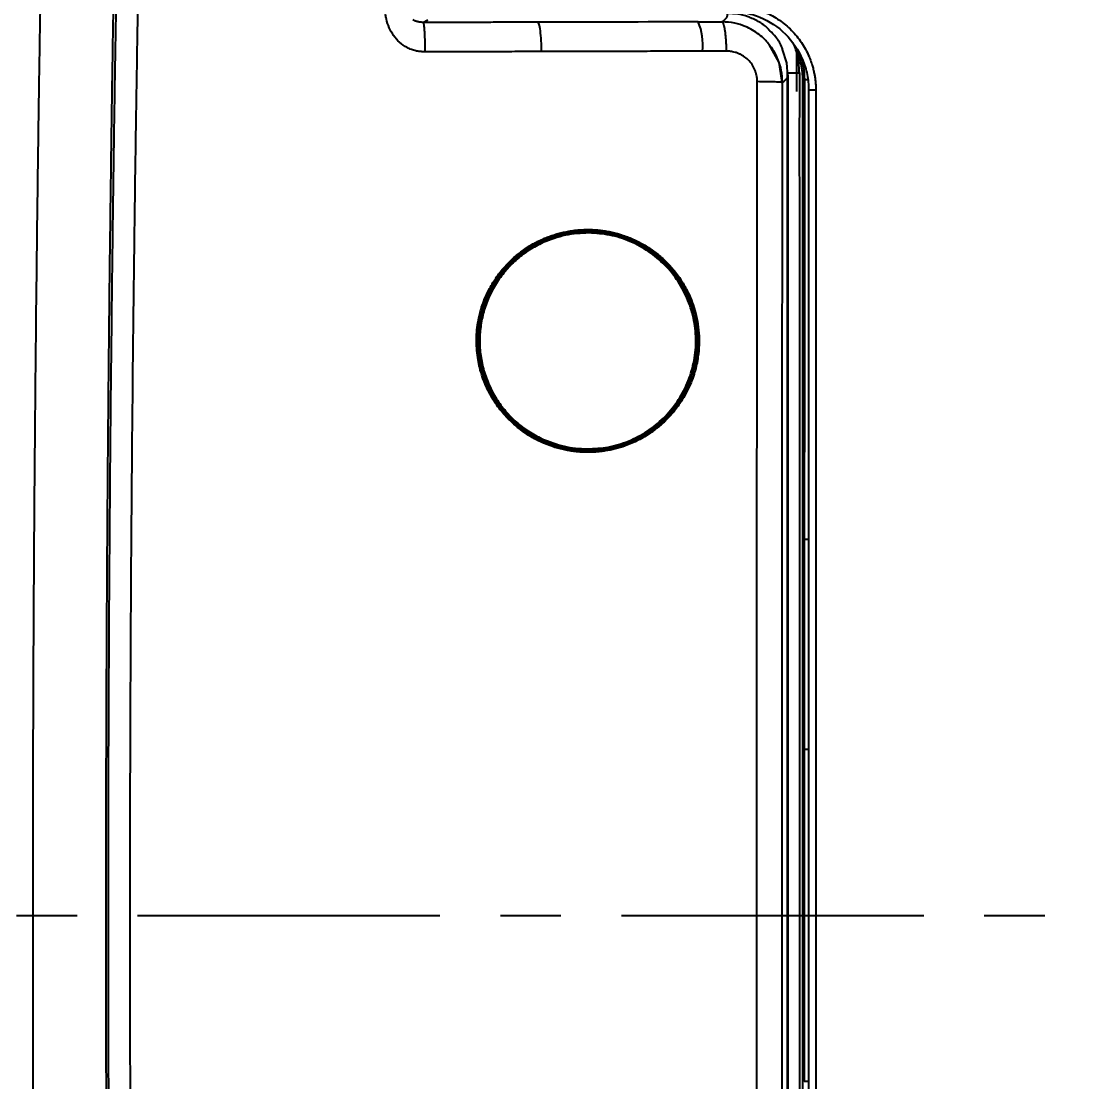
# Model space of a CAD drawing. Extents: x -4361 to 1554, y -156 to 2372.
# Drawn here: x -4008.3 to -3830.6, y 1563.9 to 1739.1 of the extents above; entities that cross this region are included whole.
import ezdxf

# ---------------------------------------------------------------- set-up
doc = ezdxf.new("R2010")
doc.units = 0
doc.header["$LTSCALE"] = 20
doc.header["$MEASUREMENT"] = 0
doc.linetypes.add('CENTER', pattern=[2, 1.25, -0.25, 0.25, -0.25])
doc.layers.get('0').update_dxf_attribs({"linetype": 'CONTINUOUS'})
doc.layers.get('DEFPOINTS').update_dxf_attribs({"linetype": 'CONTINUOUS'})
doc.layers.add('CENTER', color=2, linetype='CENTER')
doc.styles.get("Standard").update_dxf_attribs({"font": 'NanumGothic.ttf'})
doc.dimstyles.get("Standard").update_dxf_attribs({"dimtxt": 2.7, "dimasz": 2.5, "dimexe": 1.5, "dimexo": 1.5, "dimgap": 1.5, "dimtad": 1, "dimdec": 0, "dimlfac": 10, "dimzin": 0, "dimdsep": 46, "dimtxsty": 'Standard', "dimcen": 0, "dimclrt": 2, "dimadec": 0, "dimazin": 0, "dimtfac": 1, "dimtdec": 0, "dimtmove": 0, "dimatfit": 3, "dimfxl": 0, "dimtolj": 1, "dimtzin": 0, "dimarcsym": 0})

# ---------------------------------------------------------------- blocks, each defined once
blk = doc.blocks.new('*D64')
at = {"color": 3, "lineweight": -2}
for p, q in [((-4208.69, 1772.82), (-4208.69, 1895.2)), ((-3483.73, 1591.97), (-3483.73, 1895.2)), ((-4188.69, 1890.2), (-3503.73, 1890.2))]:
    blk.add_line(p, q, dxfattribs=at)
at = {"color": 3}
for points in [[(-4188.69, 1893.53), (-4188.69, 1886.87), (-4208.69, 1890.2)], [(-3503.73, 1893.53), (-3503.73, 1886.87), (-3483.73, 1890.2)]]:
    blk.add_solid(points, dxfattribs=at)
at = {"layer": 'DEFPOINTS', "color": 0}
for p in [(-3483.73, 1890.2), (-4208.69, 1771.32), (-3483.73, 1590.47)]:
    blk.add_point(p, dxfattribs=at)
at = {"color": 2, "insert": (-3846.21, 1911.09), "char_height": 20, "attachment_point": 5}
blk.add_mtext('\\A1;725', dxfattribs=at)

msp = doc.modelspace()

# ---------------------------------------------------------------- linework, layer by layer
for p, q in [((-3941.17, 1739.34), (-3941.89, 1738.98)), ((-3880.11, 1727.57), (-3880.11, 1734.2)), ((-3881.59, 1452.36), (-3881.59, 1730.28)), ((-3879.12, 1729.33), (-3878.88, 1729.52)), ((-3879.12, 1453.31), (-3879.12, 1729.33)), ((-3878.91, 1618.77), (-3878.91, 1563.87))]:
    msp.add_line(p, q)
at = {"flags": 128}
for points in [[(-3882.54, 1729.02), (-3883.06, 1732.36), (-3884.7, 1735.34), (-3884.87, 1735.49)], [(-3881.63, 1730.08), (-3881.79, 1732.31), (-3882.48, 1734.51)], [(-3878.87, 1729.52), (-3878.87, 1721.41), (-3878.87, 1714.16), (-3878.87, 1707.77), (-3878.87, 1702.24), (-3878.88, 1697.57), (-3878.88, 1693.69), (-3878.88, 1689.92), (-3878.88, 1685.44), (-3878.88, 1680.89), (-3878.88, 1676.25), (-3878.88, 1670.86), (-3878.89, 1667.93)]]:
    msp.add_lwpolyline(points, dxfattribs=at)
msp.add_arc((-3905.09, 1735.33), 9.41, 353.216, 23.436)
for points, knots in [([(-3992.94, 1756.2), (-3992.98, 1754.13), (-3993.05, 1749.98), (-3993.15, 1743.76), (-3993.25, 1737.54), (-3993.35, 1731.32), (-3993.44, 1725.1), (-3993.53, 1718.88), (-3993.61, 1712.66), (-3993.69, 1706.43), (-3993.77, 1700.21), (-3993.84, 1693.99), (-3993.91, 1687.77), (-3993.97, 1681.55), (-3994.03, 1675.33), (-3994.08, 1669.1), (-3994.13, 1662.88), (-3994.18, 1656.66), (-3994.22, 1650.44), (-3994.26, 1644.21), (-3994.29, 1637.99), (-3994.32, 1631.77), (-3994.35, 1625.54), (-3994.37, 1619.32), (-3994.38, 1613.1), (-3994.4, 1606.87), (-3994.4, 1600.65), (-3994.41, 1594.43), (-3994.41, 1588.21), (-3994.4, 1581.98), (-3994.4, 1575.76), (-3994.38, 1569.54), (-3994.37, 1563.31), (-3994.35, 1557.09), (-3994.32, 1550.87), (-3994.29, 1544.65), (-3994.26, 1538.42), (-3994.22, 1532.2), (-3994.18, 1525.98), (-3994.13, 1519.76), (-3994.08, 1513.53), (-3994.03, 1507.31), (-3993.97, 1501.09), (-3993.91, 1494.87), (-3993.84, 1488.65), (-3993.77, 1482.42), (-3993.69, 1476.2), (-3993.61, 1469.98), (-3993.53, 1463.76), (-3993.44, 1457.54), (-3993.35, 1451.32), (-3993.25, 1445.1), (-3993.15, 1438.88), (-3993.05, 1432.66), (-3992.98, 1428.51), (-3992.94, 1426.44)], [0, 0, 0, 0, 0.01887, 0.03774, 0.05661, 0.07548, 0.094349, 0.113219, 0.132088, 0.150957, 0.169825, 0.188694, 0.207562, 0.22643, 0.245299, 0.264167, 0.283034, 0.301902, 0.32077, 0.339637, 0.358505, 0.377372, 0.39624, 0.415107, 0.433974, 0.452841, 0.471708, 0.490575, 0.509442, 0.528309, 0.547176, 0.566043, 0.58491, 0.603777, 0.622644, 0.641511, 0.660378, 0.679245, 0.698112, 0.71698, 0.735847, 0.754714, 0.773582, 0.792449, 0.811317, 0.830185, 0.849052, 0.86792, 0.886788, 0.905657, 0.924525, 0.943394, 0.962262, 0.981131, 1, 1, 1, 1]), ([(-3992.45, 1427.9), (-3992.49, 1430.25), (-3992.58, 1434.93), (-3992.7, 1441.93), (-3992.81, 1448.9), (-3992.92, 1455.84), (-3993.03, 1462.74), (-3993.2, 1474.97), (-3993.42, 1492.61), (-3993.71, 1520.69), (-3993.92, 1553.69), (-3993.99, 1587.42), (-3993.95, 1617.02), (-3993.84, 1642.16), (-3993.66, 1666.83), (-3993.45, 1687.12), (-3993.25, 1703.54), (-3993.08, 1716.25), (-3992.89, 1729.02), (-3992.68, 1741.86), (-3992.53, 1750.44), (-3992.45, 1754.74)], [0, 0, 0, 0, 0.021541, 0.042978, 0.064311, 0.085539, 0.106664, 0.127685, 0.197808, 0.268559, 0.385468, 0.500638, 0.578129, 0.65708, 0.731364, 0.804564, 0.84325, 0.882137, 0.921224, 0.960512, 1, 1, 1, 1]), ([(-3988.84, 1427.9), (-3988.88, 1430.22), (-3988.97, 1434.85), (-3989.09, 1441.8), (-3989.21, 1448.76), (-3989.32, 1455.71), (-3989.43, 1462.67), (-3989.58, 1473.27), (-3989.81, 1490.93), (-3990.05, 1514.19), (-3990.24, 1540.28), (-3990.36, 1565.57), (-3990.4, 1591.53), (-3990.35, 1620.97), (-3990.18, 1654.08), (-3989.94, 1679.87), (-3989.76, 1695.23), (-3989.69, 1700.78), (-3989.6, 1708.12), (-3989.47, 1717.24), (-3989.3, 1728.15), (-3989.1, 1740.85), (-3988.93, 1749.91), (-3988.84, 1754.74)], [0, 0, 0, 0, 0.021281, 0.042562, 0.063843, 0.085123, 0.106404, 0.127685, 0.182461, 0.268559, 0.341186, 0.421824, 0.500646, 0.579427, 0.691995, 0.804564, 0.816068, 0.833044, 0.855492, 0.883411, 0.916803, 0.955666, 1, 1, 1, 1]), ([(-4005.04, 1430.44), (-4005.08, 1432.74), (-4005.16, 1437.3), (-4005.27, 1444.11), (-4005.37, 1450.85), (-4005.47, 1457.51), (-4005.56, 1464.1), (-4005.71, 1475.26), (-4005.9, 1490.84), (-4006.1, 1510.95), (-4006.25, 1530.98), (-4006.36, 1551.09), (-4006.43, 1571.21), (-4006.45, 1591.32), (-4006.43, 1611.43), (-4006.36, 1631.54), (-4006.25, 1651.66), (-4006.1, 1671.69), (-4005.9, 1691.8), (-4005.7, 1708.48), (-4005.52, 1721.85), (-4005.37, 1731.82), (-4005.21, 1741.95), (-4005.1, 1748.76), (-4005.04, 1752.19)], [0, 0, 0, 0, 0.0214117, 0.0425795, 0.0635125, 0.0842209, 0.1047157, 0.1250089, 0.1882319, 0.2500106, 0.3125093, 0.3750069, 0.4375037, 0.5000001, 0.5624965, 0.6249933, 0.6874909, 0.7499896, 0.8117678, 0.8749912, 0.9055056, 0.9364873, 0.9679743, 1, 1, 1, 1]), ([(-3941.58, 1734.12), (-3941.68, 1734.12), (-3941.86, 1734.12), (-3942.14, 1734.14), (-3942.4, 1734.16), (-3942.66, 1734.19), (-3942.9, 1734.22), (-3943.18, 1734.28), (-3943.51, 1734.37), (-3944, 1734.53), (-3944.82, 1734.91), (-3945.86, 1735.65), (-3946.85, 1736.79), (-3947.59, 1738.1), (-3947.97, 1739.28), (-3948.17, 1740.27), (-3948.27, 1741.02), (-3948.31, 1741.65), (-3948.34, 1742.09), (-3948.35, 1742.34), (-3948.35, 1742.47), (-3948.35, 1742.53)], [0, 0, 0, 0, 0.02347, 0.046107, 0.067935, 0.088981, 0.109276, 0.128852, 0.160506, 0.192967, 0.256618, 0.382284, 0.506345, 0.626599, 0.752187, 0.811846, 0.87566, 0.937769, 0.968886, 0.985061, 1, 1, 1, 1]), ([(-3892.53, 1739.08), (-3892.48, 1739.11), (-3892.39, 1739.17), (-3892.26, 1739.26), (-3892.15, 1739.36), (-3892.04, 1739.45), (-3891.95, 1739.54), (-3891.86, 1739.63), (-3891.79, 1739.72), (-3891.73, 1739.81), (-3891.68, 1739.9), (-3891.64, 1739.99), (-3891.61, 1740.08), (-3891.59, 1740.17), (-3891.59, 1740.26), (-3891.59, 1740.35), (-3891.6, 1740.41), (-3891.61, 1740.44)], [0, 0, 0, 0, 0.066671, 0.13334, 0.200008, 0.266674, 0.333339, 0.400004, 0.466668, 0.533332, 0.599996, 0.666661, 0.733326, 0.799992, 0.86666, 0.933329, 1, 1, 1, 1]), ([(-3884.6, 1737.61), (-3884.72, 1737.75), (-3885.29, 1738.39), (-3886.52, 1739.18), (-3888.21, 1739.97), (-3889.92, 1740.4), (-3891.04, 1740.43), (-3891.61, 1740.44)], [0, 0, 0, 0, 0.057482, 0.28479, 0.518682, 0.758029, 1, 1, 1, 1]), ([(-3891.19, 1740.82), (-3890.34, 1740.82), (-3889.5, 1740.74), (-3887.84, 1740.41), (-3887.02, 1740.16), (-3884.67, 1739.2), (-3883.23, 1738.24), (-3880.82, 1735.85), (-3879.85, 1734.4), (-3878.86, 1732.04), (-3878.61, 1731.21), (-3878.27, 1729.53), (-3878.19, 1728.68), (-3878.19, 1727.82)], [0, 0, 0, 0, 0.125, 0.125, 0.25, 0.25, 0.5, 0.5, 0.75, 0.75, 0.875, 0.875, 1, 1, 1, 1]), ([(-3891.03, 1741.85), (-3890.91, 1741.85), (-3890.67, 1741.85), (-3890.3, 1741.83), (-3889.93, 1741.81), (-3889.45, 1741.77), (-3888.85, 1741.69), (-3887.91, 1741.51), (-3886.75, 1741.21), (-3885.42, 1740.71), (-3884.17, 1740.09), (-3882.66, 1739.15), (-3880.98, 1737.73), (-3879.59, 1736.04), (-3878.68, 1734.54), (-3878.17, 1733.48), (-3877.8, 1732.53), (-3877.56, 1731.78), (-3877.37, 1731.06), (-3877.23, 1730.41), (-3877.12, 1729.77), (-3877.05, 1729.13), (-3877.01, 1728.49), (-3877, 1728.06), (-3877, 1727.85)], [0, 0, 0, 0, 0.016779, 0.0335448, 0.0503087, 0.0670817, 0.1002092, 0.1329445, 0.1980347, 0.2639917, 0.327346, 0.3884425, 0.5071814, 0.6249355, 0.6852107, 0.7459184, 0.7842405, 0.8224857, 0.8535738, 0.8842677, 0.91303, 0.9418636, 0.9708325, 1, 1, 1, 1]), ([(-3941.89, 1738.98), (-3941.95, 1738.98), (-3942.06, 1738.98), (-3942.27, 1739), (-3942.46, 1739.02), (-3942.65, 1739.06), (-3942.79, 1739.09), (-3942.94, 1739.13), (-3943.1, 1739.18), (-3943.33, 1739.27), (-3943.51, 1739.36), (-3943.61, 1739.41)], [0, 0, 0, 0, 0.093004, 0.180363, 0.340691, 0.399093, 0.494879, 0.578352, 0.652783, 0.791638, 1, 1, 1, 1]), ([(-3922.99, 1739.01), (-3923.53, 1739.01), (-3924.62, 1739.01), (-3926.25, 1739), (-3927.89, 1739), (-3929.52, 1739), (-3931.16, 1738.99), (-3932.79, 1738.99), (-3934.39, 1738.99), (-3936.32, 1738.99), (-3938, 1738.98), (-3939.47, 1738.98), (-3940.18, 1738.98), (-3940.74, 1738.98), (-3941.17, 1738.98), (-3941.55, 1738.98), (-3941.8, 1738.98), (-3941.89, 1738.98)], [0, 0, 0, 0, 0.086585, 0.173169, 0.259753, 0.346338, 0.432922, 0.519506, 0.60609, 0.686092, 0.825965, 0.872184, 0.918408, 0.939882, 0.960527, 0.985442, 1, 1, 1, 1]), ([(-3941.58, 1734.12), (-3941.58, 1734.19), (-3941.58, 1734.34), (-3941.59, 1734.55), (-3941.59, 1734.76), (-3941.59, 1734.96), (-3941.59, 1735.16), (-3941.6, 1735.35), (-3941.6, 1735.53), (-3941.6, 1735.71), (-3941.61, 1735.87), (-3941.61, 1736.03), (-3941.62, 1736.18), (-3941.62, 1736.32), (-3941.63, 1736.46), (-3941.63, 1736.58), (-3941.64, 1736.7), (-3941.64, 1736.8), (-3941.64, 1736.9), (-3941.65, 1736.99), (-3941.65, 1737.08), (-3941.66, 1737.15), (-3941.66, 1737.22), (-3941.66, 1737.28), (-3941.67, 1737.34), (-3941.67, 1737.39), (-3941.67, 1737.43), (-3941.67, 1737.46), (-3941.67, 1737.49), (-3941.68, 1737.52), (-3941.68, 1737.65), (-3941.7, 1737.87), (-3941.72, 1738.17), (-3941.75, 1738.41), (-3941.78, 1738.62), (-3941.81, 1738.78), (-3941.83, 1738.89), (-3941.86, 1738.96), (-3941.88, 1738.97), (-3941.89, 1738.98)], [0, 0, 0, 0, 0.028636, 0.0568132, 0.0844715, 0.1115535, 0.1380046, 0.1637735, 0.1888124, 0.2130771, 0.236527, 0.2591253, 0.2808389, 0.3016383, 0.3214971, 0.3403927, 0.3583053, 0.3752179, 0.3911163, 0.4059884, 0.4198244, 0.4326165, 0.4443581, 0.4550445, 0.4646718, 0.4732371, 0.4807386, 0.4871748, 0.4925448, 0.496848, 0.5000841, 0.5654352, 0.6305472, 0.6951037, 0.7588045, 0.8213732, 0.8825637, 0.9421642, 1, 1, 1, 1]), ([(-3922.35, 1734.15), (-3922.35, 1734.73), (-3922.37, 1735.34), (-3922.43, 1736.53), (-3922.48, 1737.1), (-3922.61, 1738.04), (-3922.68, 1738.41), (-3922.84, 1738.89), (-3922.92, 1739), (-3922.99, 1739.01)], [0, 0, 0, 0, 0.25, 0.25, 0.5, 0.5, 0.75, 0.75, 1, 1, 1, 1]), ([(-3896.45, 1739.07), (-3895.8, 1739.08), (-3894.49, 1739.08), (-3893.18, 1739.08), (-3892.53, 1739.08)], [0, 0, 0, 0, 0.49989, 1, 1, 1, 1]), ([(-3891.77, 1734.23), (-3891.77, 1734.3), (-3891.77, 1734.46), (-3891.78, 1734.7), (-3891.78, 1734.96), (-3891.79, 1735.22), (-3891.8, 1735.49), (-3891.82, 1735.77), (-3891.83, 1736.06), (-3891.86, 1736.35), (-3891.88, 1736.64), (-3891.91, 1736.93), (-3891.94, 1737.22), (-3891.98, 1737.5), (-3892.02, 1737.77), (-3892.07, 1738.02), (-3892.12, 1738.25), (-3892.17, 1738.46), (-3892.22, 1738.64), (-3892.28, 1738.8), (-3892.34, 1738.92), (-3892.4, 1739.01), (-3892.46, 1739.07), (-3892.51, 1739.08), (-3892.53, 1739.08)], [0, 0, 0, 0, 0.030182, 0.062004, 0.095501, 0.130701, 0.167623, 0.206275, 0.246652, 0.288734, 0.332484, 0.377846, 0.424745, 0.473081, 0.522735, 0.573565, 0.62541, 0.678087, 0.731399, 0.785138, 0.839086, 0.893024, 0.946732, 1, 1, 1, 1]), ([(-3884.88, 1735.48), (-3885.06, 1735.71), (-3885.49, 1736.27), (-3886.37, 1737.01), (-3887.45, 1737.75), (-3888.8, 1738.41), (-3890.5, 1738.96), (-3891.81, 1739.04), (-3892.53, 1739.08)], [0, 0, 0, 0, 0.099824, 0.242002, 0.391807, 0.549224, 0.756138, 1, 1, 1, 1]), ([(-3882.48, 1734.51), (-3882.51, 1734.59), (-3882.76, 1735.38), (-3883.49, 1736.47), (-3884.26, 1737.27), (-3884.6, 1737.61)], [0, 0, 0, 0, 0.063528, 0.593535, 1, 1, 1, 1]), ([(-3882.51, 1729.1), (-3882.55, 1729.75), (-3882.62, 1731.06), (-3883.22, 1732.92), (-3883.97, 1734.43), (-3884.64, 1735.2), (-3884.88, 1735.48)], [0, 0, 0, 0, 0.280972, 0.562701, 0.839099, 1, 1, 1, 1]), ([(-3879.12, 1729.33), (-3879.18, 1730.26), (-3879.27, 1731.67), (-3879.79, 1733.46), (-3880.26, 1734.66), (-3880.65, 1735.37), (-3880.82, 1735.67)], [0, 0, 0, 0, 0.4068771, 0.6172451, 0.8339131, 1, 1, 1, 1]), ([(-3879.72, 1730.62), (-3879.76, 1731.43), (-3879.84, 1733.04), (-3880.32, 1734.53), (-3880.56, 1735.27)], [0, 0, 0, 0, 0.502872, 1, 1, 1, 1]), ([(-3922.35, 1734.15), (-3922.91, 1734.15), (-3924.08, 1734.15), (-3925.87, 1734.15), (-3927.76, 1734.14), (-3929.75, 1734.14), (-3931.84, 1734.14), (-3933.78, 1734.13), (-3935.56, 1734.13), (-3936.87, 1734.13), (-3937.76, 1734.13), (-3938.28, 1734.13), (-3938.67, 1734.12), (-3939.12, 1734.12), (-3939.56, 1734.13), (-3940.01, 1734.13), (-3940.43, 1734.13), (-3940.86, 1734.12), (-3941.24, 1734.12), (-3941.49, 1734.12), (-3941.58, 1734.12)], [0, 0, 0, 0, 0.088598, 0.182162, 0.280693, 0.384191, 0.492656, 0.606087, 0.687348, 0.768609, 0.810431, 0.825962, 0.849071, 0.872181, 0.895292, 0.918403, 0.941658, 0.960525, 0.985441, 1, 1, 1, 1]), ([(-3895.74, 1734.22), (-3897.16, 1734.21), (-3900.02, 1734.21), (-3904.34, 1734.2), (-3908.74, 1734.19), (-3913.21, 1734.17), (-3917.75, 1734.16), (-3920.81, 1734.16), (-3922.35, 1734.15)], [0, 0, 0, 0, 0.1599723, 0.3226224, 0.4879502, 0.6559557, 0.826639, 1, 1, 1, 1]), ([(-3886.68, 1729.24), (-3886.68, 1729.3), (-3886.69, 1729.43), (-3886.7, 1729.63), (-3886.72, 1729.83), (-3886.75, 1730.02), (-3886.8, 1730.31), (-3886.9, 1730.7), (-3887.07, 1731.16), (-3887.28, 1731.61), (-3887.63, 1732.17), (-3888.16, 1732.81), (-3888.81, 1733.32), (-3889.38, 1733.66), (-3889.83, 1733.86), (-3890.3, 1734.03), (-3890.73, 1734.13), (-3891.11, 1734.19), (-3891.44, 1734.22), (-3891.66, 1734.23), (-3891.77, 1734.23)], [0, 0, 0, 0, 0.024948, 0.049791, 0.07457, 0.099325, 0.124097, 0.186083, 0.248228, 0.310324, 0.372605, 0.4972, 0.622232, 0.684939, 0.747839, 0.81074, 0.873794, 0.915845, 0.957857, 1, 1, 1, 1]), ([(-3879.51, 1733.49), (-3879.33, 1732.85), (-3878.97, 1731.59), (-3878.91, 1730.2), (-3878.88, 1729.52)], [0, 0, 0, 0, 0.506638, 1, 1, 1, 1]), ([(-3882.51, 1729.1), (-3882.14, 1729.35), (-3881.67, 1729.68), (-3881.69, 1730), (-3881.69, 1730.07)], [0, 0, 0, 0, 0.778923, 1, 1, 1, 1]), ([(-3881.67, 1730.62), (-3881.67, 1730.62), (-3881.66, 1730.62), (-3881.65, 1730.62), (-3881.63, 1730.62), (-3881.59, 1730.62), (-3881.55, 1730.62), (-3881.49, 1730.62), (-3881.43, 1730.62), (-3881.35, 1730.62), (-3881.26, 1730.62), (-3881.16, 1730.62), (-3881.06, 1730.62), (-3880.94, 1730.62), (-3880.81, 1730.62), (-3880.68, 1730.62), (-3880.54, 1730.62), (-3880.39, 1730.62), (-3880.23, 1730.62), (-3880.07, 1730.62), (-3879.9, 1730.62), (-3879.78, 1730.62), (-3879.72, 1730.62)], [0, 0, 0, 0, 0.048465, 0.097392, 0.146738, 0.196457, 0.2465, 0.296818, 0.347359, 0.398069, 0.448894, 0.49978, 0.55067, 0.601509, 0.652242, 0.702815, 0.753174, 0.803266, 0.853043, 0.902454, 0.951455, 1, 1, 1, 1]), ([(-3879.72, 1730.62), (-3879.72, 1730.22), (-3879.71, 1729.36), (-3879.71, 1727.97), (-3879.71, 1726.39), (-3879.72, 1724.49), (-3879.73, 1721.79), (-3879.73, 1717.34), (-3879.72, 1711.33), (-3879.72, 1698.16), (-3879.72, 1684.31), (-3879.72, 1656.83), (-3879.72, 1621.91), (-3879.72, 1577.79), (-3879.72, 1537.41), (-3879.72, 1508.46), (-3879.72, 1487.21), (-3879.72, 1476.26), (-3879.73, 1467.91), (-3879.73, 1463.28), (-3879.72, 1459.62), (-3879.72, 1456.91), (-3879.71, 1454.33), (-3879.72, 1452.69), (-3879.72, 1452.02)], [0, 0, 0, 0, 0.004277, 0.00926, 0.014948, 0.021342, 0.029684, 0.04411, 0.069247, 0.094386, 0.185853, 0.218476, 0.390216, 0.561956, 0.693497, 0.825038, 0.87369, 0.922341, 0.942955, 0.963568, 0.972218, 0.982372, 0.992751, 1, 1, 1, 1]), ([(-3886.68, 1453.4), (-3886.69, 1455.82), (-3886.69, 1460.64), (-3886.7, 1467.88), (-3886.7, 1475.13), (-3886.71, 1482.37), (-3886.71, 1489.62), (-3886.71, 1496.87), (-3886.72, 1504.12), (-3886.72, 1511.37), (-3886.73, 1518.63), (-3886.73, 1525.89), (-3886.73, 1533.15), (-3886.73, 1540.42), (-3886.74, 1547.68), (-3886.74, 1554.95), (-3886.74, 1562.22), (-3886.74, 1569.49), (-3886.74, 1576.77), (-3886.74, 1584.04), (-3886.74, 1593.5), (-3886.74, 1605.14), (-3886.74, 1618.96), (-3886.74, 1632.78), (-3886.73, 1646.58), (-3886.73, 1660.38), (-3886.72, 1674.16), (-3886.71, 1687.94), (-3886.7, 1701.72), (-3886.7, 1715.48), (-3886.69, 1724.65), (-3886.68, 1729.24)], [0, 0, 0, 0, 0.026247, 0.052502, 0.078764, 0.105034, 0.131312, 0.157597, 0.18389, 0.210191, 0.236499, 0.262814, 0.289138, 0.315469, 0.341808, 0.368154, 0.394508, 0.420869, 0.447239, 0.473616, 0.5, 0.550122, 0.600218, 0.650286, 0.700326, 0.75034, 0.800326, 0.850285, 0.900217, 0.950122, 1, 1, 1, 1]), ([(-3886.68, 1729.24), (-3886.15, 1729.23), (-3885.05, 1729.22), (-3883.7, 1729.19), (-3882.79, 1729.15), (-3882.65, 1729.12), (-3882.59, 1729.11)], [0, 0, 0, 0, 0.252028, 0.523317, 0.798546, 1, 1, 1, 1]), ([(-3878.88, 1729.52), (-3878.88, 1728.21), (-3878.88, 1725.15), (-3878.88, 1719.01), (-3878.89, 1707.9), (-3878.89, 1692.15), (-3878.9, 1676.23), (-3878.9, 1664.85), (-3878.9, 1658.32), (-3878.9, 1655.04), (-3878.9, 1653.5)], [0, 0, 0, 0, 0.051755, 0.120639, 0.242509, 0.489917, 0.742367, 0.870539, 0.939121, 1, 1, 1, 1]), ([(-3878.36, 1729.51), (-3878.41, 1729.51), (-3878.6, 1729.51), (-3878.81, 1729.52), (-3878.86, 1729.52), (-3878.88, 1729.52)], [0, 0, 0, 0, 0.143743, 0.570468, 1, 1, 1, 1]), ([(-3878.19, 1727.82), (-3878.19, 1727.82), (-3878.15, 1727.83), (-3878.01, 1727.84), (-3877.92, 1727.84), (-3877.73, 1727.84), (-3877.6, 1727.85), (-3877.32, 1727.85), (-3877.16, 1727.85), (-3877, 1727.85)], [0, 0, 0, 0, 0.25, 0.25, 0.5, 0.5, 0.75, 0.75, 1, 1, 1, 1]), ([(-3877, 1727.85), (-3877, 1725.46), (-3877, 1720.69), (-3877, 1713.54), (-3877, 1706.38), (-3877, 1699.21), (-3877, 1692.05), (-3877, 1684.88), (-3877, 1677.7), (-3877, 1670.52), (-3877, 1663.34), (-3877, 1656.15), (-3877, 1648.96), (-3877, 1641.77), (-3877, 1634.57), (-3877, 1627.37), (-3877, 1620.17), (-3877, 1612.96), (-3877, 1605.75), (-3877, 1598.54), (-3877, 1589.16), (-3877, 1577.61), (-3877, 1563.91), (-3877, 1550.23), (-3877, 1536.56), (-3877, 1522.9), (-3877, 1509.25), (-3877, 1495.62), (-3877, 1482), (-3877, 1468.39), (-3877, 1459.32), (-3877, 1454.79)], [0, 0, 0, 0, 0.0262, 0.052412, 0.078638, 0.104876, 0.131127, 0.157392, 0.183669, 0.209959, 0.236261, 0.262577, 0.288906, 0.315247, 0.341602, 0.367969, 0.394349, 0.420742, 0.447148, 0.473567, 0.499999, 0.550207, 0.600369, 0.650485, 0.700554, 0.750577, 0.800554, 0.850485, 0.900369, 0.950208, 1, 1, 1, 1]), ([(-3922.16, 1669.48), (-3922.29, 1669.54), (-3922.55, 1669.66), (-3922.94, 1669.85), (-3923.32, 1670.04), (-3923.69, 1670.25), (-3924.07, 1670.46), (-3924.69, 1670.84), (-3925.53, 1671.41), (-3926.47, 1672.14), (-3927.28, 1672.86), (-3928.33, 1673.89), (-3929.67, 1675.48), (-3931.07, 1677.74), (-3932.03, 1679.94), (-3932.57, 1681.77), (-3932.99, 1683.76), (-3933.16, 1685.74), (-3933.08, 1687.79), (-3932.89, 1689.38), (-3932.57, 1690.85), (-3932, 1692.76), (-3931.13, 1694.78), (-3929.76, 1697.01), (-3928.5, 1698.56), (-3927.36, 1699.71), (-3926.47, 1700.5), (-3925.52, 1701.23), (-3924.61, 1701.85), (-3923.77, 1702.35), (-3923.02, 1702.76), (-3922.5, 1702.99), (-3922.24, 1703.11)], [0, 0, 0, 0, 0.010133, 0.020267, 0.030407, 0.040559, 0.050729, 0.060921, 0.091987, 0.122874, 0.145499, 0.168362, 0.226918, 0.292237, 0.355518, 0.395592, 0.426614, 0.499093, 0.535431, 0.571706, 0.611898, 0.641343, 0.712911, 0.76618, 0.826514, 0.854091, 0.881251, 0.910198, 0.939441, 0.959608, 0.97978, 1, 1, 1, 1]), ([(-3922.24, 1703.11), (-3922.11, 1703.17), (-3921.85, 1703.29), (-3921.44, 1703.45), (-3921.04, 1703.61), (-3920.63, 1703.75), (-3920.22, 1703.89), (-3919.8, 1704.01), (-3919.38, 1704.13), (-3918.96, 1704.23), (-3918.36, 1704.37), (-3917.58, 1704.51), (-3916.72, 1704.63), (-3915.96, 1704.69), (-3915.31, 1704.72), (-3914.88, 1704.73), (-3914.66, 1704.73)], [0, 0, 0, 0, 0.055704, 0.111302, 0.166824, 0.222301, 0.277764, 0.333243, 0.388769, 0.444371, 0.500081, 0.625009, 0.750043, 0.833299, 0.916584, 1, 1, 1, 1]), ([(-3922.24, 1703.11), (-3922.22, 1703.07), (-3922.21, 1703.02), (-3922.18, 1702.95), (-3922.18, 1702.93), (-3922.19, 1702.93)], [0, 0, 0, 0, 0.5, 0.5, 1, 1, 1, 1]), ([(-3914.55, 1704.37), (-3915.87, 1704.31), (-3918.52, 1704.19), (-3920.99, 1703.23), (-3922.23, 1702.74)], [0, 0, 0, 0, 0.5, 1, 1, 1, 1]), ([(-3922.19, 1702.93), (-3921.01, 1703.46), (-3919.78, 1703.86), (-3917.26, 1704.39), (-3915.97, 1704.53), (-3914.69, 1704.52)], [0, 0, 0, 0, 0.5, 0.5, 1, 1, 1, 1]), ([(-3914.52, 1704.18), (-3915.83, 1704.12), (-3918.45, 1704), (-3920.9, 1703.04), (-3922.12, 1702.57)], [0, 0, 0, 0, 0.500002, 1, 1, 1, 1]), ([(-3914.82, 1668.25), (-3914.52, 1668.26), (-3913.84, 1668.26), (-3912.72, 1668.35), (-3911.56, 1668.52), (-3910.57, 1668.73), (-3909.53, 1669), (-3908.43, 1669.37), (-3907.18, 1669.89), (-3906.1, 1670.44), (-3905.13, 1671), (-3904.25, 1671.59), (-3903.43, 1672.21), (-3902.68, 1672.85), (-3901.29, 1674.16), (-3899.54, 1676.32), (-3897.87, 1679.52), (-3896.9, 1682.83), (-3896.58, 1686.07), (-3896.81, 1689.14), (-3897.53, 1692.11), (-3898.81, 1695.06), (-3900.74, 1697.91), (-3903.32, 1700.48), (-3905.97, 1702.2), (-3908.39, 1703.27), (-3910.29, 1703.86), (-3912.37, 1704.27), (-3913.78, 1704.34), (-3914.55, 1704.37)], [0, 0, 0, 0, 0.016216, 0.03597, 0.059816, 0.078921, 0.089855, 0.116619, 0.140616, 0.161826, 0.181272, 0.200052, 0.218164, 0.235611, 0.252498, 0.319399, 0.381987, 0.442201, 0.501023, 0.552423, 0.603908, 0.661785, 0.721338, 0.784812, 0.853293, 0.887627, 0.924823, 0.959078, 1, 1, 1, 1]), ([(-3914.8, 1668.46), (-3913.63, 1668.52), (-3911.31, 1668.63), (-3907.95, 1669.67), (-3904.84, 1671.28), (-3902.11, 1673.49), (-3899.85, 1676.19), (-3898.16, 1679.28), (-3897.1, 1682.64), (-3896.72, 1686.16), (-3897.04, 1689.68), (-3898.04, 1693.07), (-3899.68, 1696.2), (-3901.9, 1698.94), (-3904.6, 1701.19), (-3907.69, 1702.86), (-3911.04, 1703.95), (-3913.36, 1704.1), (-3914.52, 1704.18)], [0, 0, 0, 0, 0.06251, 0.125015, 0.187518, 0.25002, 0.31252, 0.375018, 0.437513, 0.500007, 0.5625, 0.624994, 0.687489, 0.749986, 0.812485, 0.874987, 0.93749, 1, 1, 1, 1]), ([(-3914.69, 1704.52), (-3914.68, 1704.53), (-3914.67, 1704.55), (-3914.66, 1704.63), (-3914.66, 1704.68), (-3914.66, 1704.73)], [0, 0, 0, 0, 0.5, 0.5, 1, 1, 1, 1]), ([(-3914.69, 1704.52), (-3913.5, 1704.52), (-3912.31, 1704.4), (-3909.99, 1703.94), (-3908.85, 1703.59), (-3905.56, 1702.22), (-3903.54, 1700.88), (-3901.01, 1698.35), (-3900.25, 1697.42), (-3898.92, 1695.44), (-3898.36, 1694.38), (-3896.99, 1691.06), (-3896.51, 1688.67), (-3896.52, 1685.08), (-3896.64, 1683.89), (-3897.11, 1681.55), (-3897.47, 1680.4), (-3898.84, 1677.1), (-3900.2, 1675.08), (-3902.73, 1672.57), (-3903.65, 1671.81), (-3905.62, 1670.5), (-3906.67, 1669.94), (-3908.86, 1669.03), (-3910, 1668.69), (-3912.32, 1668.22), (-3913.5, 1668.11), (-3914.69, 1668.1)], [0, 0, 0, 0, 0.0625, 0.0625, 0.125, 0.125, 0.25, 0.25, 0.3125, 0.3125, 0.375, 0.375, 0.5, 0.5, 0.5625, 0.5625, 0.625, 0.625, 0.75, 0.75, 0.8125, 0.8125, 0.875, 0.875, 0.9375, 0.9375, 1, 1, 1, 1]), ([(-3914.66, 1704.73), (-3914.51, 1704.73), (-3914.22, 1704.73), (-3913.78, 1704.71), (-3913.34, 1704.68), (-3912.9, 1704.64), (-3912.47, 1704.6), (-3912.03, 1704.54), (-3911.6, 1704.47), (-3911.17, 1704.39), (-3910.24, 1704.2), (-3908.83, 1703.8), (-3907, 1703.08), (-3905.26, 1702.16), (-3903.63, 1701.07), (-3902.11, 1699.8), (-3900.67, 1698.3), (-3899.36, 1696.58), (-3898.04, 1694.31), (-3896.86, 1691.34), (-3896.2, 1687.62), (-3896.33, 1684.1), (-3896.88, 1681.53), (-3897.51, 1679.66), (-3898.22, 1678.05), (-3899.18, 1676.35), (-3900.32, 1674.77), (-3901.56, 1673.38), (-3902.9, 1672.15), (-3904.46, 1670.97), (-3906.33, 1669.86), (-3908.31, 1669.01), (-3910.16, 1668.45), (-3911.5, 1668.17), (-3912.53, 1668.03), (-3913.24, 1667.96), (-3913.95, 1667.91), (-3914.42, 1667.91), (-3914.66, 1667.91)], [0, 0, 0, 0, 0.00769, 0.015357, 0.023005, 0.030638, 0.038262, 0.04588, 0.053496, 0.061115, 0.068742, 0.102978, 0.13732, 0.171129, 0.204955, 0.239391, 0.273899, 0.312478, 0.351085, 0.409612, 0.477318, 0.545034, 0.590077, 0.613002, 0.647158, 0.681457, 0.71443, 0.747769, 0.778309, 0.808854, 0.85004, 0.891265, 0.920917, 0.950585, 0.962934, 0.975274, 0.987623, 1, 1, 1, 1]), ([(-3914.55, 1704.37), (-3914.55, 1704.37), (-3914.54, 1704.37), (-3914.53, 1704.34), (-3914.53, 1704.32), (-3914.53, 1704.29), (-3914.52, 1704.24), (-3914.52, 1704.2), (-3914.52, 1704.18)], [0, 0, 0, 0, 0.2409916, 0.3702942, 0.502039, 0.6334709, 0.7619326, 1, 1, 1, 1]), ([(-3922.11, 1669.66), (-3923.7, 1670.37), (-3925.19, 1671.3), (-3927.85, 1673.56), (-3929.02, 1674.89), (-3930.93, 1677.82), (-3931.67, 1679.42), (-3932.68, 1682.78), (-3932.93, 1684.53), (-3932.94, 1688.04), (-3932.69, 1689.79), (-3931.7, 1693.15), (-3930.96, 1694.75), (-3929.06, 1697.68), (-3927.9, 1699.01), (-3925.26, 1701.27), (-3923.77, 1702.22), (-3922.19, 1702.93)], [0, 0, 0, 0, 0.125, 0.125, 0.25, 0.25, 0.375, 0.375, 0.5, 0.5, 0.625, 0.625, 0.75, 0.75, 0.875, 0.875, 1, 1, 1, 1]), ([(-3922.4, 1669.96), (-3923.15, 1670.35), (-3924.66, 1671.14), (-3926.69, 1672.71), (-3928.5, 1674.54), (-3930.02, 1676.6), (-3931.23, 1678.84), (-3932.12, 1681.23), (-3932.67, 1683.77), (-3932.85, 1686.37), (-3932.65, 1688.96), (-3932.1, 1691.48), (-3931.19, 1693.89), (-3929.95, 1696.14), (-3928.42, 1698.19), (-3926.6, 1700), (-3924.54, 1701.57), (-3923, 1702.35), (-3922.23, 1702.74)], [0, 0, 0, 0, 0.062153, 0.124491, 0.18703, 0.249786, 0.310581, 0.372406, 0.435272, 0.499192, 0.561671, 0.624132, 0.686587, 0.749043, 0.811084, 0.873585, 0.936554, 1, 1, 1, 1]), ([(-3922.12, 1702.57), (-3922.87, 1702.19), (-3924.38, 1701.42), (-3926.4, 1699.89), (-3928.21, 1698.1), (-3929.74, 1696.07), (-3930.97, 1693.84), (-3931.87, 1691.46), (-3932.43, 1688.97), (-3932.63, 1686.43), (-3932.46, 1683.88), (-3931.93, 1681.38), (-3931.06, 1678.98), (-3929.85, 1676.74), (-3928.34, 1674.68), (-3926.55, 1672.87), (-3924.54, 1671.31), (-3923.04, 1670.54), (-3922.29, 1670.15)], [0, 0, 0, 0, 0.06252, 0.125028, 0.187534, 0.250035, 0.312531, 0.375024, 0.437515, 0.500004, 0.562493, 0.624983, 0.687475, 0.749971, 0.81247, 0.874974, 0.937481, 1, 1, 1, 1]), ([(-3922.23, 1702.74), (-3922.22, 1702.74), (-3922.22, 1702.74), (-3922.2, 1702.72), (-3922.19, 1702.7), (-3922.17, 1702.67), (-3922.15, 1702.63), (-3922.13, 1702.59), (-3922.12, 1702.57)], [0, 0, 0, 0, 0.238718, 0.367881, 0.499987, 0.632107, 0.761261, 1, 1, 1, 1]), ([(-3922.4, 1669.96), (-3922.39, 1669.96), (-3922.39, 1669.96), (-3922.37, 1669.99), (-3922.36, 1670.01), (-3922.34, 1670.04), (-3922.31, 1670.09), (-3922.3, 1670.12), (-3922.29, 1670.15)], [0, 0, 0, 0, 0.239392, 0.369076, 0.501617, 0.633928, 0.762912, 1, 1, 1, 1]), ([(-3922.4, 1669.96), (-3921.18, 1669.47), (-3918.75, 1668.49), (-3916.13, 1668.33), (-3914.82, 1668.25)], [0, 0, 0, 0, 0.500001, 1, 1, 1, 1]), ([(-3922.29, 1670.15), (-3921.08, 1669.66), (-3918.67, 1668.69), (-3916.09, 1668.53), (-3914.8, 1668.46)], [0, 0, 0, 0, 0.499994, 1, 1, 1, 1]), ([(-3922.11, 1669.66), (-3922.1, 1669.66), (-3922.1, 1669.64), (-3922.12, 1669.57), (-3922.14, 1669.53), (-3922.16, 1669.48)], [0, 0, 0, 0, 0.5, 0.5, 1, 1, 1, 1]), ([(-3914.66, 1667.91), (-3914.8, 1667.91), (-3915.09, 1667.91), (-3915.52, 1667.92), (-3915.95, 1667.95), (-3916.37, 1667.98), (-3916.8, 1668.02), (-3917.22, 1668.08), (-3917.65, 1668.14), (-3918.07, 1668.21), (-3918.67, 1668.33), (-3919.43, 1668.51), (-3920.26, 1668.76), (-3920.97, 1669), (-3921.57, 1669.23), (-3921.96, 1669.4), (-3922.16, 1669.48)], [0, 0, 0, 0, 0.055721, 0.11133, 0.166856, 0.222329, 0.277779, 0.333235, 0.388727, 0.444284, 0.499938, 0.624874, 0.749914, 0.833194, 0.916522, 1, 1, 1, 1]), ([(-3914.69, 1668.1), (-3915.96, 1668.1), (-3917.23, 1668.23), (-3919.72, 1668.75), (-3920.94, 1669.15), (-3922.11, 1669.66)], [0, 0, 0, 0, 0.5, 0.5, 1, 1, 1, 1]), ([(-3914.8, 1668.46), (-3914.8, 1668.43), (-3914.8, 1668.39), (-3914.8, 1668.34), (-3914.8, 1668.31), (-3914.81, 1668.28), (-3914.82, 1668.26), (-3914.82, 1668.26), (-3914.82, 1668.25)], [0, 0, 0, 0, 0.239015, 0.368085, 0.500004, 0.631946, 0.761012, 1, 1, 1, 1]), ([(-3914.66, 1667.91), (-3914.66, 1667.95), (-3914.66, 1668.01), (-3914.67, 1668.08), (-3914.68, 1668.1), (-3914.69, 1668.1)], [0, 0, 0, 0, 0.5, 0.5, 1, 1, 1, 1]), ([(-3878.9, 1653.5), (-3878.9, 1652.22), (-3878.91, 1649.18), (-3878.91, 1643.2), (-3878.91, 1637.07), (-3878.91, 1631.28), (-3878.91, 1627.13), (-3878.91, 1622.96), (-3878.91, 1620.21), (-3878.91, 1618.77)], [0, 0, 0, 0, 0.109959, 0.262826, 0.516965, 0.639799, 0.762621, 0.875486, 1, 1, 1, 1]), ([(-3878.19, 1653.47), (-3878.29, 1653.47), (-3878.56, 1653.48), (-3878.83, 1653.49), (-3878.88, 1653.49), (-3878.9, 1653.5)], [0, 0, 0, 0, 0.247532, 0.623275, 1, 1, 1, 1]), ([(-3878.19, 1618.77), (-3878.3, 1618.77), (-3878.57, 1618.77), (-3878.84, 1618.77), (-3878.89, 1618.77), (-3878.91, 1618.77)], [0, 0, 0, 0, 0.2632519, 0.6316257, 1, 1, 1, 1]), ([(-3878.19, 1563.87), (-3878.3, 1563.87), (-3878.57, 1563.87), (-3878.84, 1563.87), (-3878.89, 1563.87), (-3878.91, 1563.87)], [0, 0, 0, 0, 0.2632519, 0.6316257, 1, 1, 1, 1])]:
    msp.add_open_spline(points, degree=3, knots=knots)
for points, degree in [([(-3896.45, 1739.07), (-3905.29, 1739.05), (-3914.14, 1739.03), (-3922.99, 1739.01)], 3), ([(-3891.77, 1734.23), (-3893.09, 1734.22), (-3894.42, 1734.22), (-3895.74, 1734.22)], 3), ([(-3881.69, 1730.07), (-3881.68, 1730.28)], 1), ([(-3881.67, 1452.02), (-3881.67, 1544.89), (-3881.67, 1637.75), (-3881.67, 1730.62)], 3), ([(-3882.59, 1729.11), (-3882.51, 1729.1)], 1), ([(-3882.51, 1453.54), (-3882.58, 1545.37), (-3882.58, 1637.27), (-3882.51, 1729.1)], 3), ([(-3878.19, 1727.82), (-3878.19, 1636.84), (-3878.19, 1545.8), (-3878.19, 1454.82)], 3), ([(-3921.58, 1702.96), (-3922.76, 1702.45)], 1), ([(-3917.99, 1704.07), (-3918.24, 1704.01)], 1), ([(-3922.92, 1670.26), (-3921.59, 1669.68)], 1), ([(-3918.3, 1668.65), (-3917.99, 1668.57)], 1)]:
    msp.add_open_spline(points, degree=degree)
at = {"layer": 'CENTER', "color": 1, "linetype": 'CENTER', "ltscale": 2}
msp.add_line((-4229.15, 1591.32), (-3448.02, 1591.32), dxfattribs=at)

# ---------------------------------------------------------------- dimensions: what is measured, and where the dimension line sits
dim = msp.add_linear_dim(base=(-3483.73, 1890.2), p1=(-4208.69, 1771.32), p2=(-3483.73, 1590.47), angle=180, dimstyle='Standard', override={"dimtxt": 20, "dimasz": 20, "dimexe": 5, "dimgap": 10, "dimlfac": 1, "dimzin": 8, "dimclrd": 3, "dimclre": 3, "dimazin": 2})
dim.commit()
dim.dimension.update_dxf_attribs({"geometry": '*D64', "text_midpoint": (-3846.21, 1911.09)})

doc.saveas('drawing.dxf')
